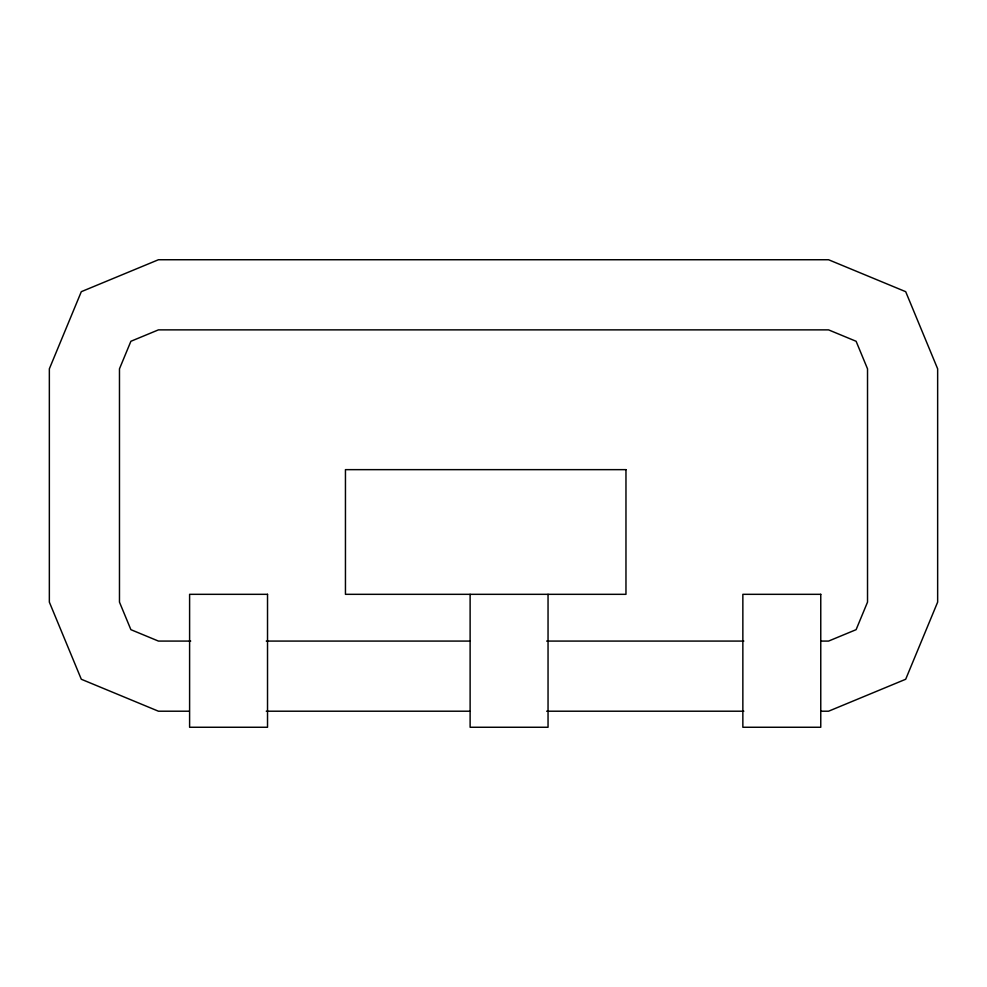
<?xml version="1.0" encoding="UTF-8"?>
<svg xmlns="http://www.w3.org/2000/svg" width="987" height="987" viewBox="0 0 987 987"><rect width="100%" height="100%" fill="white"/><g stroke="black" fill="none" stroke-linecap="round" stroke-linejoin="round"><path stroke-width="1.48" d="M190.701 641.081L158.438 641.081L130.889 629.669L119.476 602.119L119.476 368.83L130.889 341.28L158.438 329.868L828.562 329.868L856.111 341.28L867.524 368.83L867.524 602.119L856.111 629.669L828.562 641.081L820.851 641.081M266.28 641.081L470.12 641.081M546.65 641.081L743.828 641.081M189.245 711.208L158.438 711.208L81.304 679.253L49.35 602.119L49.35 368.83L81.304 291.683L158.438 259.741L828.562 259.741L905.696 291.683L937.65 368.83L937.65 602.119L905.696 679.253L828.562 711.208L820.863 711.208M266.28 711.208L469.627 711.208M546.65 711.208L743.828 711.208M548.044 594.322L548.044 727.259L470.12 727.259L470.12 594.322M625.968 469.652L345.45 469.652L345.45 594.322L625.968 594.322L625.968 469.652M267.526 594.322L189.603 594.322L189.603 727.259L267.526 727.259L267.526 594.322M820.765 594.322L742.853 594.322L742.853 727.259L820.765 727.259L820.765 594.322"/></g></svg>
